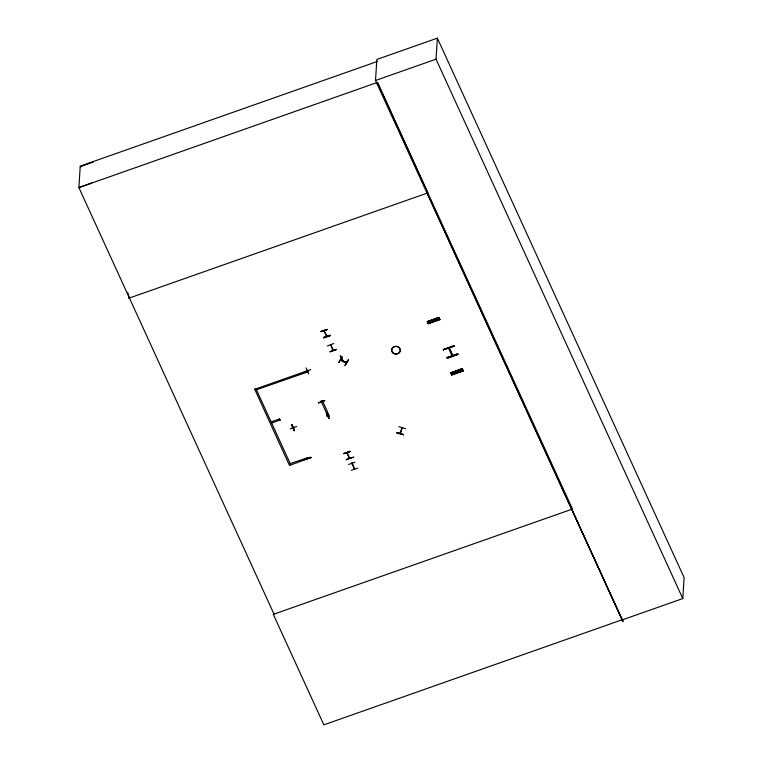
<?xml version="1.0" encoding="UTF-8"?>
<svg xmlns="http://www.w3.org/2000/svg" width="763" height="763" viewBox="0 0 763 763"><rect width="100%" height="100%" fill="white"/><g stroke="black" fill="none" stroke-linecap="round" stroke-linejoin="round"><path stroke-width="1.14" d="M453.947 345.553L454.223 346.211L443.551 349.692M447.299 358.228L457.981 354.366L447.299 358.238L447.023 357.256M307.823 458.706L289.454 465.43L254.661 389.082M255.91 388.644L290.722 464.724M256.425 389.759L307.718 371.943L307.67 371.238M271.123 421.891L279.678 418.877M271.628 423.007L280.183 419.993M290.188 428.882L296.597 426.574M291.886 424.753L294.499 430.675L291.857 424.905M290.207 463.608L307.298 457.848L307.804 458.964M293.297 427.805L293.288 427.28M293.536 427.423L293.526 428.377M293.641 427.824L293.736 427.127M293.984 427.423L293.831 427.156M304.294 372.039L310.713 369.616M306.03 367.89L308.605 373.832M307.718 371.943L307.222 370.57M307.937 371.085L307.613 371.19M307.623 371.543L307.632 370.58M307.88 371.467L307.832 370.284M308.08 370.589L307.928 370.322M304.294 459.517L310.837 457.733M307.365 457.943L307.594 458.506L307.308 457.581M310.713 457.266L310.846 457.762M320.899 331.638L327.308 329.387M318.371 402.816C332.306 397.828 320.012 402.702 318.409 402.874M329.969 335.195C309.959 342.396 343.703 331.018 323.674 337.885M324.218 330.98L324.017 330.446M324.189 330.989L326.831 336.292M321.7 401.233L321.233 400.861M321.252 401.224L321.404 401.328M326.621 336.13L326.383 335.615M322.482 401.052L321.233 401.491L328.243 416.817L329.492 416.379L322.491 400.785M326.564 336.082L323.998 330.751M326.602 335.539L326.879 335.968M327.365 345.973L333.774 343.512M329.969 335.358L323.531 337.589L330.093 335.653M330.484 344.58L330.98 345.448M326.259 412.812L328.939 418.525M330.722 344.809L330.684 345.105M330.703 344.494L333.088 350.265M327.594 415.797L326.802 415.625M326.917 415.425L327.05 415.721M327.365 415.272L326.86 415.816L327.518 415.845M327.489 415.902L327.527 415.291M333.021 350.217L332.849 349.75M333.345 350.103L333.069 349.673M336.445 349.521L329.998 351.724L336.435 349.32M342.043 356.874L338.858 362.32M340.412 355.796L343.302 361.614L340.451 355.92M340.527 359.383C339.459 360.517 347.546 364.151 346.593 362.177M340.689 359.383L340.46 359.907M341.462 358.438L341.652 359.03L340.908 358.782M341.118 359.583L340.956 359.859M341.013 358.591L340.985 359.201L341.624 358.448M348.519 360.107L345.019 365.42L348.262 359.974M345.954 362.196L346.621 362.263M346.144 362.005L345.963 362.587L346.164 361.977M343.712 453.737L350.15 451.515L343.712 453.537M347.022 453.203L347.365 452.783M348.615 464.419L355.053 462.216M375.52 80.487L376.836 59.466L437.352 38.15L684.106 577.553L682.79 598.573L622.274 619.89L375.52 80.487L436.026 59.171L437.352 38.15M351.266 470.304L357.704 468.12M351.972 463.37L352.039 464.085L351.772 463.141M351.991 463.065L354.585 469.102L354.394 468.587M352.115 463.16L354.309 469.15L354.08 468.625M346.345 459.564C364.018 453.899 344.113 459.784 346.45 459.793M396.913 432.735C405.191 434.881 406.469 435.673 396.932 432.583M398.896 426.641L405.525 428.663M402.082 427.719L400.127 433.174M400.26 432.764L400.136 433.489M400.403 433.317L400.585 432.783M402.33 427.48L402.139 428.434L401.853 427.929M402.168 428.329L401.987 427.518M433.556 319.411L434.433 321.252M434.729 318.991L435.616 320.841M435.778 318.619L436.655 320.47M436.951 318.209L437.828 320.05M437.733 317.933L438.62 319.773M438.906 317.522L439.145 318.104L427.547 322.158L427.261 321.528L438.916 317.446L439.85 319.668L428.243 323.712L427.337 321.595L438.925 317.522L427.385 321.814M457.008 370.665L457.886 372.516M458.181 370.255L459.059 372.096M459.221 369.883L460.108 371.724M460.404 369.464L461.281 371.314M461.186 369.187L462.063 371.037M622.274 619.89L427.137 193.134M623.075 619.432L622.923 621.75L571.773 509.293M326.793 415.845L327.413 415.606M340.889 359.001L341.605 358.753L341.013 358.925M396.817 433.041L403.474 434.862M402.063 427.785L400.441 433.575M307.994 370.856L307.355 371.047L307.394 370.436L307.413 371.104M449.245 347.938L448.53 348.186L452.125 355.768L452.707 355.501L449.178 347.957L452.64 355.529M338.858 362.501L342.062 356.884M345.076 365.42L348.224 359.812M349.626 458.267L347.089 452.593M294.451 430.666L291.914 424.743M291.571 425.01L294.175 430.761M80.201 166.744L93.143 162.099M91.837 182.939L78.894 187.593L274.041 614.167L273.335 614.425M453.966 345.582L443.246 349.397L443.532 350.036M447.004 357.599L457.743 353.774L457.991 354.413M377.551 61.393L80.239 166.134L78.894 187.593L377.323 82.461L572.469 509.045L273.297 614.349L323.855 724.85L622.284 619.718M128.709 298.266L427.843 192.886L377.571 82.375M327.327 329.406L320.756 331.524L327.317 329.587M336.435 349.483L330.036 351.781M427.909 322.778L427.747 322.158M428.262 323.75L427.957 323.092L439.679 319.296M427.957 323.073L439.622 319.125M428.091 323.369L439.793 319.363L428.186 323.541M254.651 389.34L307.203 370.828M451.658 374.776L450.78 372.859L462.368 368.701L450.714 372.802L450.943 373.25M450.828 373.05L462.311 368.739L463.303 370.923L451.696 374.967L451.41 374.347L463.065 370.322L463.284 370.904M450.885 373.174L462.54 369.149L450.962 373.288M451 373.441L462.464 369.082M451.362 374.032L451.2 373.412M451.524 374.595L463.246 370.618L451.715 375.005M293.316 427.871L293.898 427.671M304.294 459.536L310.722 457.295M343.693 453.661L350.007 451.2M326.602 412.678L329.196 418.439M330.713 344.866L333.297 350.427M321.414 401.681L321.204 401.243M346.593 362.549L340.575 359.716L341.195 360.012M439.021 317.818L427.433 321.9L439.078 317.913M462.988 370.255L451.4 374.337M349.32 458.325L346.85 452.726M454.157 346.011L443.494 349.874M436.026 59.171L682.79 598.573M428.51 321.185L429.388 323.102M451.963 372.439L452.841 374.356M279.659 419.135L280.164 420.26M462.368 368.815L462.588 369.359M439.612 319.096L439.841 319.649M127.621 292.343L129.405 298.018M457.743 353.774L447.042 357.599M434.08 320.021L435.091 320.155L434.08 320.021M457.523 371.276L458.544 371.409L457.523 371.276M310.722 457.438L304.265 459.66L310.722 457.457M393.326 353.259A4.33 3.853 3.6 0 0 400.26 350.818A4.33 3.853 3.6 0 0 394.337 346.66A4.33 3.853 3.6 0 0 393.326 353.259M393.355 353.116A4.301 3.825 3.6 0 0 400.241 350.694A4.301 3.825 3.6 0 0 394.347 346.555A4.301 3.825 3.6 0 0 393.355 353.116"/></g></svg>
